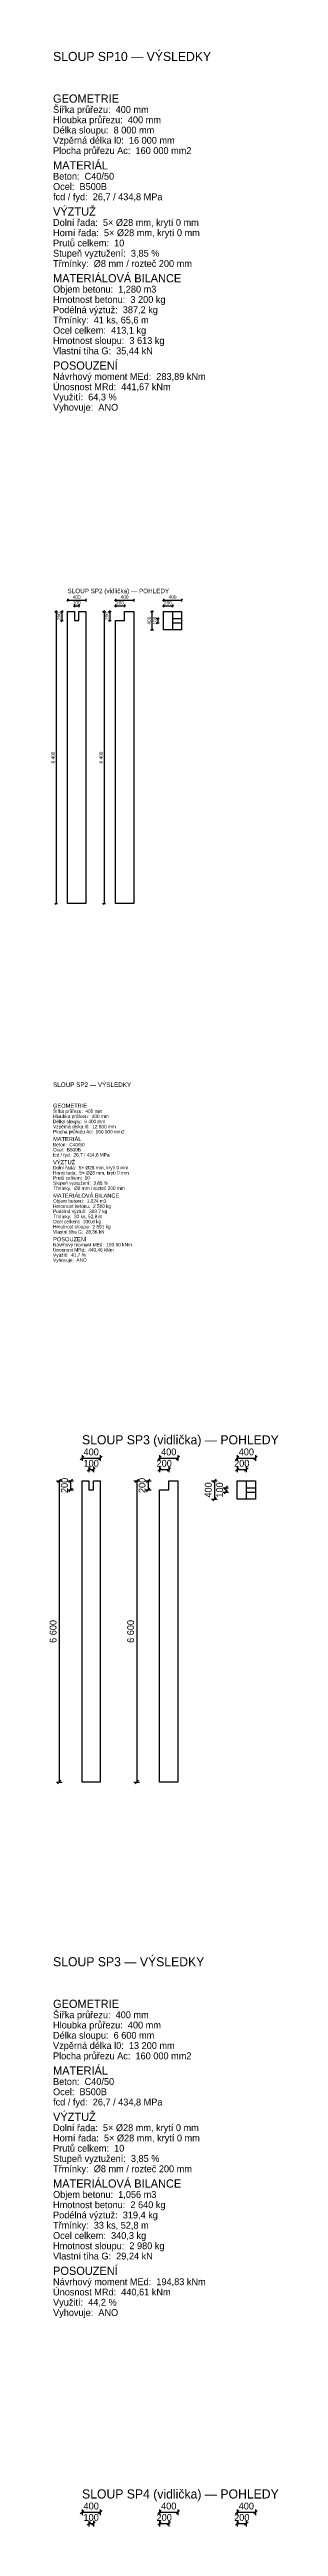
# Model space of a CAD drawing. Header units: millimetres. Extents: x -309 to 21690, y -1871722 to 127.
# Drawn here: x -77 to 4939, y -233838 to -179560 of the extents above; entities that cross this region are included whole.
import ezdxf
from ezdxf.enums import TextEntityAlignment as Align

# ---------------------------------------------------------------- set-up
doc = ezdxf.new("R2010")
doc.units = ezdxf.units.MM
doc.layers.add('OPTICORS_BETON', color=7, linetype='CONTINUOUS')
doc.layers.add('OPTICORS_KOTY', color=3, linetype='CONTINUOUS')

msp = doc.modelspace()

# ---------------------------------------------------------------- linework, layer by layer
at = {"layer": 'OPTICORS_BETON'}
for p, q in [((2617.5, -191875), (2617.5, -192275)), ((2617.5, -192025), (2817.5, -192025)), ((2617.5, -192125), (2817.5, -192125)), ((4235, -210925), (4235, -211325)), ((4235, -211075), (4435, -211075)), ((4235, -211175), (4435, -211175))]:
    msp.add_line(p, q, dxfattribs=at)
for points in [[(317.5, -191875), (467.5, -191875), (467.5, -192075), (567.5, -192075), (567.5, -191875), (717.5, -191875), (717.5, -198275), (317.5, -198275)], [(1567.5, -191875), (1767.5, -191875), (1767.5, -198275), (1367.5, -198275), (1367.5, -192075), (1567.5, -192075)], [(2417.5, -191875), (2817.5, -191875), (2817.5, -192275), (2417.5, -192275)], [(635, -210925), (785, -210925), (785, -211125), (885, -211125), (885, -210925), (1035, -210925), (1035, -217525), (635, -217525)], [(2535, -210925), (2735, -210925), (2735, -217525), (2335, -217525), (2335, -211125), (2535, -211125)], [(4035, -210925), (4435, -210925), (4435, -211325), (4035, -211325)]]:
    msp.add_lwpolyline(points, close=True, dxfattribs=at)
at = {"layer": 'OPTICORS_KOTY'}
for p, q in [((317.5, -191593.75), (317.5, -191656.25)), ((717.5, -191593.75), (717.5, -191656.25)), ((1367.5, -191593.75), (1367.5, -191656.25)), ((1767.5, -191593.75), (1767.5, -191656.25)), ((2417.5, -191593.75), (2417.5, -191656.25)), ((2817.5, -191593.75), (2817.5, -191656.25)), ((36.25, -191875), (98.75, -191875)), ((48.75, -191893.75), (86.25, -191856.25)), ((67.5, -191875), (67.5, -198275)), ((161.25, -191875), (223.75, -191875)), ((161.25, -192075), (223.75, -192075)), ((173.75, -191893.75), (211.25, -191856.25)), ((173.75, -192093.75), (211.25, -192056.25)), ((192.5, -191875), (192.5, -192075)), ((298.75, -191643.75), (336.25, -191606.25)), ((317.5, -191625), (717.5, -191625)), ((448.75, -191768.75), (486.25, -191731.25)), ((467.5, -191718.75), (467.5, -191781.25)), ((467.5, -191750), (567.5, -191750)), ((548.75, -191768.75), (586.25, -191731.25)), ((567.5, -191718.75), (567.5, -191781.25)), ((698.75, -191643.75), (736.25, -191606.25)), ((1086.25, -191875), (1148.75, -191875)), ((1098.75, -191893.75), (1136.25, -191856.25)), ((1117.5, -191875), (1117.5, -198275)), ((1211.25, -191875), (1273.75, -191875)), ((1211.25, -192075), (1273.75, -192075)), ((1223.75, -191893.75), (1261.25, -191856.25)), ((1223.75, -192093.75), (1261.25, -192056.25)), ((1242.5, -191875), (1242.5, -192075)), ((1348.75, -191643.75), (1386.25, -191606.25)), ((1348.75, -191768.75), (1386.25, -191731.25)), ((1367.5, -191625), (1767.5, -191625)), ((1367.5, -191718.75), (1367.5, -191781.25)), ((1367.5, -191750), (1567.5, -191750)), ((1548.75, -191768.75), (1586.25, -191731.25)), ((1567.5, -191718.75), (1567.5, -191781.25)), ((1748.75, -191643.75), (1786.25, -191606.25)), ((2136.25, -191875), (2198.75, -191875)), ((2148.75, -191893.75), (2186.25, -191856.25)), ((2167.5, -191875), (2167.5, -192275)), ((2261.25, -192025), (2323.75, -192025)), ((2261.25, -192125), (2323.75, -192125)), ((2273.75, -192043.75), (2311.25, -192006.25)), ((2273.75, -192143.75), (2311.25, -192106.25)), ((2292.5, -192025), (2292.5, -192125)), ((2398.75, -191643.75), (2436.25, -191606.25)), ((2398.75, -191768.75), (2436.25, -191731.25)), ((2417.5, -191625), (2817.5, -191625)), ((2417.5, -191718.75), (2417.5, -191781.25)), ((2417.5, -191750), (2617.5, -191750)), ((2598.75, -191768.75), (2636.25, -191731.25)), ((2617.5, -191718.75), (2617.5, -191781.25)), ((2798.75, -191643.75), (2836.25, -191606.25)), ((2136.25, -192275), (2198.75, -192275)), ((2148.75, -192293.75), (2186.25, -192256.25)), ((36.25, -198275), (98.75, -198275)), ((48.75, -198293.75), (86.25, -198256.25)), ((1086.25, -198275), (1148.75, -198275)), ((1098.75, -198293.75), (1136.25, -198256.25)), ((597.5, -210462.5), (672.5, -210387.5)), ((635, -210362.5), (635, -210487.5)), ((635, -210425), (1035, -210425)), ((997.5, -210462.5), (1072.5, -210387.5)), ((1035, -210362.5), (1035, -210487.5)), ((2297.5, -210462.5), (2372.5, -210387.5)), ((2335, -210362.5), (2335, -210487.5)), ((2335, -210425), (2735, -210425)), ((2697.5, -210462.5), (2772.5, -210387.5)), ((2735, -210362.5), (2735, -210487.5)), ((3997.5, -210462.5), (4072.5, -210387.5)), ((4035, -210362.5), (4035, -210487.5)), ((4035, -210425), (4435, -210425)), ((4397.5, -210462.5), (4472.5, -210387.5)), ((4435, -210362.5), (4435, -210487.5)), ((72.5, -210925), (197.5, -210925)), ((97.5, -210962.5), (172.5, -210887.5)), ((135, -210925), (135, -217525)), ((322.5, -210925), (447.5, -210925)), ((322.5, -211125), (447.5, -211125)), ((347.5, -210962.5), (422.5, -210887.5)), ((347.5, -211162.5), (422.5, -211087.5)), ((385, -210925), (385, -211125)), ((747.5, -210712.5), (822.5, -210637.5)), ((785, -210612.5), (785, -210737.5)), ((785, -210675), (885, -210675)), ((847.5, -210712.5), (922.5, -210637.5)), ((885, -210612.5), (885, -210737.5)), ((1772.5, -210925), (1897.5, -210925)), ((1797.5, -210962.5), (1872.5, -210887.5)), ((1835, -210925), (1835, -217525)), ((2022.5, -210925), (2147.5, -210925)), ((2022.5, -211125), (2147.5, -211125)), ((2047.5, -210962.5), (2122.5, -210887.5)), ((2047.5, -211162.5), (2122.5, -211087.5)), ((2085, -210925), (2085, -211125)), ((2297.5, -210712.5), (2372.5, -210637.5)), ((2335, -210612.5), (2335, -210737.5)), ((2335, -210675), (2535, -210675)), ((2497.5, -210712.5), (2572.5, -210637.5)), ((2535, -210612.5), (2535, -210737.5)), ((3472.5, -210925), (3597.5, -210925)), ((3497.5, -210962.5), (3572.5, -210887.5)), ((3535, -210925), (3535, -211325)), ((3722.5, -211075), (3847.5, -211075)), ((3747.5, -211112.5), (3822.5, -211037.5)), ((3747.5, -211212.5), (3822.5, -211137.5)), ((3785, -211075), (3785, -211175)), ((3997.5, -210712.5), (4072.5, -210637.5)), ((4035, -210612.5), (4035, -210737.5)), ((4035, -210675), (4235, -210675)), ((4197.5, -210712.5), (4272.5, -210637.5)), ((4235, -210612.5), (4235, -210737.5)), ((3472.5, -211325), (3597.5, -211325)), ((3497.5, -211362.5), (3572.5, -211287.5)), ((3722.5, -211175), (3847.5, -211175)), ((72.5, -217525), (197.5, -217525)), ((97.5, -217562.5), (172.5, -217487.5)), ((1772.5, -217525), (1897.5, -217525)), ((1797.5, -217562.5), (1872.5, -217487.5)), ((597.5, -233562.5), (672.5, -233487.5)), ((635, -233462.5), (635, -233587.5)), ((635, -233525), (1035, -233525)), ((747.5, -233812.5), (822.5, -233737.5)), ((785, -233712.5), (785, -233837.5)), ((785, -233775), (885, -233775)), ((847.5, -233812.5), (922.5, -233737.5)), ((885, -233712.5), (885, -233837.5)), ((997.5, -233562.5), (1072.5, -233487.5)), ((1035, -233462.5), (1035, -233587.5)), ((2297.5, -233562.5), (2372.5, -233487.5)), ((2297.5, -233812.5), (2372.5, -233737.5)), ((2335, -233462.5), (2335, -233587.5)), ((2335, -233525), (2735, -233525)), ((2335, -233712.5), (2335, -233837.5)), ((2335, -233775), (2535, -233775)), ((2497.5, -233812.5), (2572.5, -233737.5)), ((2535, -233712.5), (2535, -233837.5)), ((2697.5, -233562.5), (2772.5, -233487.5)), ((2735, -233462.5), (2735, -233587.5)), ((3997.5, -233562.5), (4072.5, -233487.5)), ((3997.5, -233812.5), (4072.5, -233737.5)), ((4035, -233462.5), (4035, -233587.5)), ((4035, -233525), (4435, -233525)), ((4035, -233712.5), (4035, -233837.5)), ((4035, -233775), (4235, -233775)), ((4197.5, -233812.5), (4272.5, -233737.5)), ((4235, -233712.5), (4235, -233837.5)), ((4397.5, -233562.5), (4472.5, -233487.5)), ((4435, -233462.5), (4435, -233587.5))]:
    msp.add_line(p, q, dxfattribs=at)

# ---------------------------------------------------------------- texts
for s, height, p in [('SLOUP SP10 — VÝSLEDKY', 200, (0, -179812.5)), ('GEOMETRIE', 180, (0, -180725)), ('Šířka průřezu:  400 mm', 150, (0, -180950)), ('Hloubka průřezu:  400 mm', 150, (0, -181175)), ('Délka sloupu:  8 000 mm', 150, (0, -181400)), ('Vzpěrná délka l0:  16 000 mm', 150, (0, -181625)), ('Plocha průřezu Ac:  160 000 mm2', 150, (0, -181850)), ('Beton:  C40/50', 150, (0, -182412.5)), ('MATERIÁL', 180, (0, -182187.5)), ('fcd / fyd:  26,7 / 434,8 MPa', 150, (0, -182862.5)), ('Ocel:  B500B', 150, (0, -182637.5)), ('VÝZTUŽ', 180, (0, -183200)), ('Dolní řada:  5× %%c28 mm, krytí 0 mm', 150, (0, -183425)), ('Stupeň vyztužení:  3,85 %', 150, (0, -184100)), ('Horní řada:  5× %%c28 mm, krytí 0 mm', 150, (0, -183650)), ('Prutů celkem:  10', 150, (0, -183875)), ('Třmínky:  %%c8 mm / rozteč 200 mm', 150, (0, -184325)), ('MATERIÁLOVÁ BILANCE', 180, (0, -184662.5)), ('Objem betonu:  1,280 m3', 150, (0, -184887.5)), ('Hmotnost betonu:  3 200 kg', 150, (0, -185112.5)), ('Třmínky:  41 ks, 65,6 m', 150, (0, -185562.5)), ('Podélná výztuž:  387,2 kg', 150, (0, -185337.5)), ('Vlastní tíha G:  35,44 kN', 150, (0, -186237.5)), ('Ocel celkem:  413,1 kg', 150, (0, -185787.5)), ('Hmotnost sloupu:  3 613 kg', 150, (0, -186012.5)), ('Návrhový moment MEd:  283,89 kNm', 150, (0, -186800)), ('POSOUZENÍ', 180, (0, -186575)), ('Využití:  64,3 %', 150, (0, -187250)), ('Únosnost MRd:  441,67 kNm', 150, (0, -187025)), ('Vyhovuje:  ANO', 150, (0, -187475)), ('SLOUP SP2 (vidlička) — POHLEDY', 100, (317.5, -191475)), ('SLOUP SP2 — VÝSLEDKY', 100, (0, -202293.75)), ('Šířka průřezu:  400 mm', 75, (0, -202862.5)), ('GEOMETRIE', 90, (0, -202750)), ('Hloubka průřezu:  400 mm', 75, (0, -202975)), ('Vzpěrná délka l0:  12 800 mm', 75, (0, -203200)), ('Délka sloupu:  6 400 mm', 75, (0, -203087.5)), ('Plocha průřezu Ac:  160 000 mm2', 75, (0, -203312.5)), ('Beton:  C40/50', 75, (0, -203593.75)), ('MATERIÁL', 90, (0, -203481.25)), ('VÝZTUŽ', 90, (0, -203987.5)), ('fcd / fyd:  26,7 / 434,8 MPa', 75, (0, -203818.75)), ('Ocel:  B500B', 75, (0, -203706.25)), ('Dolní řada:  5× %%c28 mm, krytí 0 mm', 75, (0, -204100)), ('Třmínky:  %%c8 mm / rozteč 200 mm', 75, (0, -204550)), ('Stupeň vyztužení:  3,85 %', 75, (0, -204437.5)), ('Horní řada:  5× %%c28 mm, krytí 0 mm', 75, (0, -204212.5)), ('Prutů celkem:  10', 75, (0, -204325)), ('MATERIÁLOVÁ BILANCE', 90, (0, -204718.75)), ('Třmínky:  33 ks, 52,8 m', 75, (0, -205168.75)), ('Objem betonu:  1,024 m3', 75, (0, -204831.25)), ('Hmotnost betonu:  2 560 kg', 75, (0, -204943.75)), ('Podélná výztuž:  309,7 kg', 75, (0, -205056.25)), ('Vlastní tíha G:  28,36 kN', 75, (0, -205506.25)), ('Ocel celkem:  330,6 kg', 75, (0, -205281.25)), ('Hmotnost sloupu:  2 891 kg', 75, (0, -205393.75)), ('Návrhový moment MEd:  183,60 kNm', 75, (0, -205787.5)), ('POSOUZENÍ', 90, (0, -205675)), ('Využití:  41,7 %', 75, (0, -206012.5)), ('Vyhovuje:  ANO', 75, (0, -206125)), ('Únosnost MRd:  440,46 kNm', 75, (0, -205900)), ('SLOUP SP3 (vidlička) — POHLEDY', 200, (635, -210125)), ('SLOUP SP3 — VÝSLEDKY', 200, (0, -221562.5)), ('Šířka průřezu:  400 mm', 150, (0, -222700)), ('GEOMETRIE', 180, (0, -222475)), ('Hloubka průřezu:  400 mm', 150, (0, -222925)), ('Délka sloupu:  6 600 mm', 150, (0, -223150)), ('Vzpěrná délka l0:  13 200 mm', 150, (0, -223375)), ('Plocha průřezu Ac:  160 000 mm2', 150, (0, -223600)), ('Beton:  C40/50', 150, (0, -224162.5)), ('MATERIÁL', 180, (0, -223937.5)), ('fcd / fyd:  26,7 / 434,8 MPa', 150, (0, -224612.5)), ('Ocel:  B500B', 150, (0, -224387.5)), ('VÝZTUŽ', 180, (0, -224950)), ('Dolní řada:  5× %%c28 mm, krytí 0 mm', 150, (0, -225175)), ('Horní řada:  5× %%c28 mm, krytí 0 mm', 150, (0, -225400)), ('Stupeň vyztužení:  3,85 %', 150, (0, -225850)), ('Prutů celkem:  10', 150, (0, -225625)), ('Třmínky:  %%c8 mm / rozteč 200 mm', 150, (0, -226075)), ('MATERIÁLOVÁ BILANCE', 180, (0, -226412.5)), ('Objem betonu:  1,056 m3', 150, (0, -226637.5)), ('Hmotnost betonu:  2 640 kg', 150, (0, -226862.5)), ('Třmínky:  33 ks, 52,8 m', 150, (0, -227312.5)), ('Ocel celkem:  340,3 kg', 150, (0, -227537.5)), ('Podélná výztuž:  319,4 kg', 150, (0, -227087.5)), ('Vlastní tíha G:  29,24 kN', 150, (0, -227987.5)), ('Hmotnost sloupu:  2 980 kg', 150, (0, -227762.5)), ('Návrhový moment MEd:  194,83 kNm', 150, (0, -228550)), ('POSOUZENÍ', 180, (0, -228325)), ('Využití:  44,2 %', 150, (0, -229000)), ('Únosnost MRd:  440,61 kNm', 150, (0, -228775)), ('Vyhovuje:  ANO', 150, (0, -229225)), ('SLOUP SP4 (vidlička) — POHLEDY', 200, (635, -233225))]:
    msp.add_text(s, height=height, dxfattribs=at).set_placement(p)
for s, height, p in [('400', 75, (517.5, -191557.5)), ('400', 75, (1567.5, -191557.5)), ('400', 75, (2617.5, -191557.5)), ('100', 75, (517.5, -191682.5)), ('200', 75, (1467.5, -191682.5)), ('200', 75, (2517.5, -191682.5)), ('400', 150, (835, -210290)), ('100', 150, (835, -210540)), ('200', 150, (2435, -210540)), ('400', 150, (2535, -210290)), ('200', 150, (4135, -210540)), ('400', 150, (4235, -210290)), ('400', 150, (835, -233390)), ('400', 150, (2535, -233390)), ('400', 150, (4235, -233390)), ('100', 150, (835, -233640)), ('200', 150, (2435, -233640)), ('200', 150, (4135, -233640))]:
    msp.add_text(s, height=height, dxfattribs=at).set_placement(p, align=Align.MIDDLE)
for s, height, p in [('200', 75, (125, -191975)), ('200', 75, (1175, -191975)), ('400', 75, (2100, -192075)), ('100', 75, (2225, -192075)), ('6 400', 75, (0, -195075)), ('6 400', 75, (1050, -195075)), ('200', 150, (250, -211025)), ('200', 150, (1950, -211025)), ('400', 150, (3400, -211125)), ('100', 150, (3650, -211125)), ('6 600', 150, (0, -214225)), ('6 600', 150, (1700, -214225))]:
    msp.add_text(s, height=height, rotation=90, dxfattribs=at).set_placement(p, align=Align.MIDDLE)

doc.saveas('drawing.dxf')
